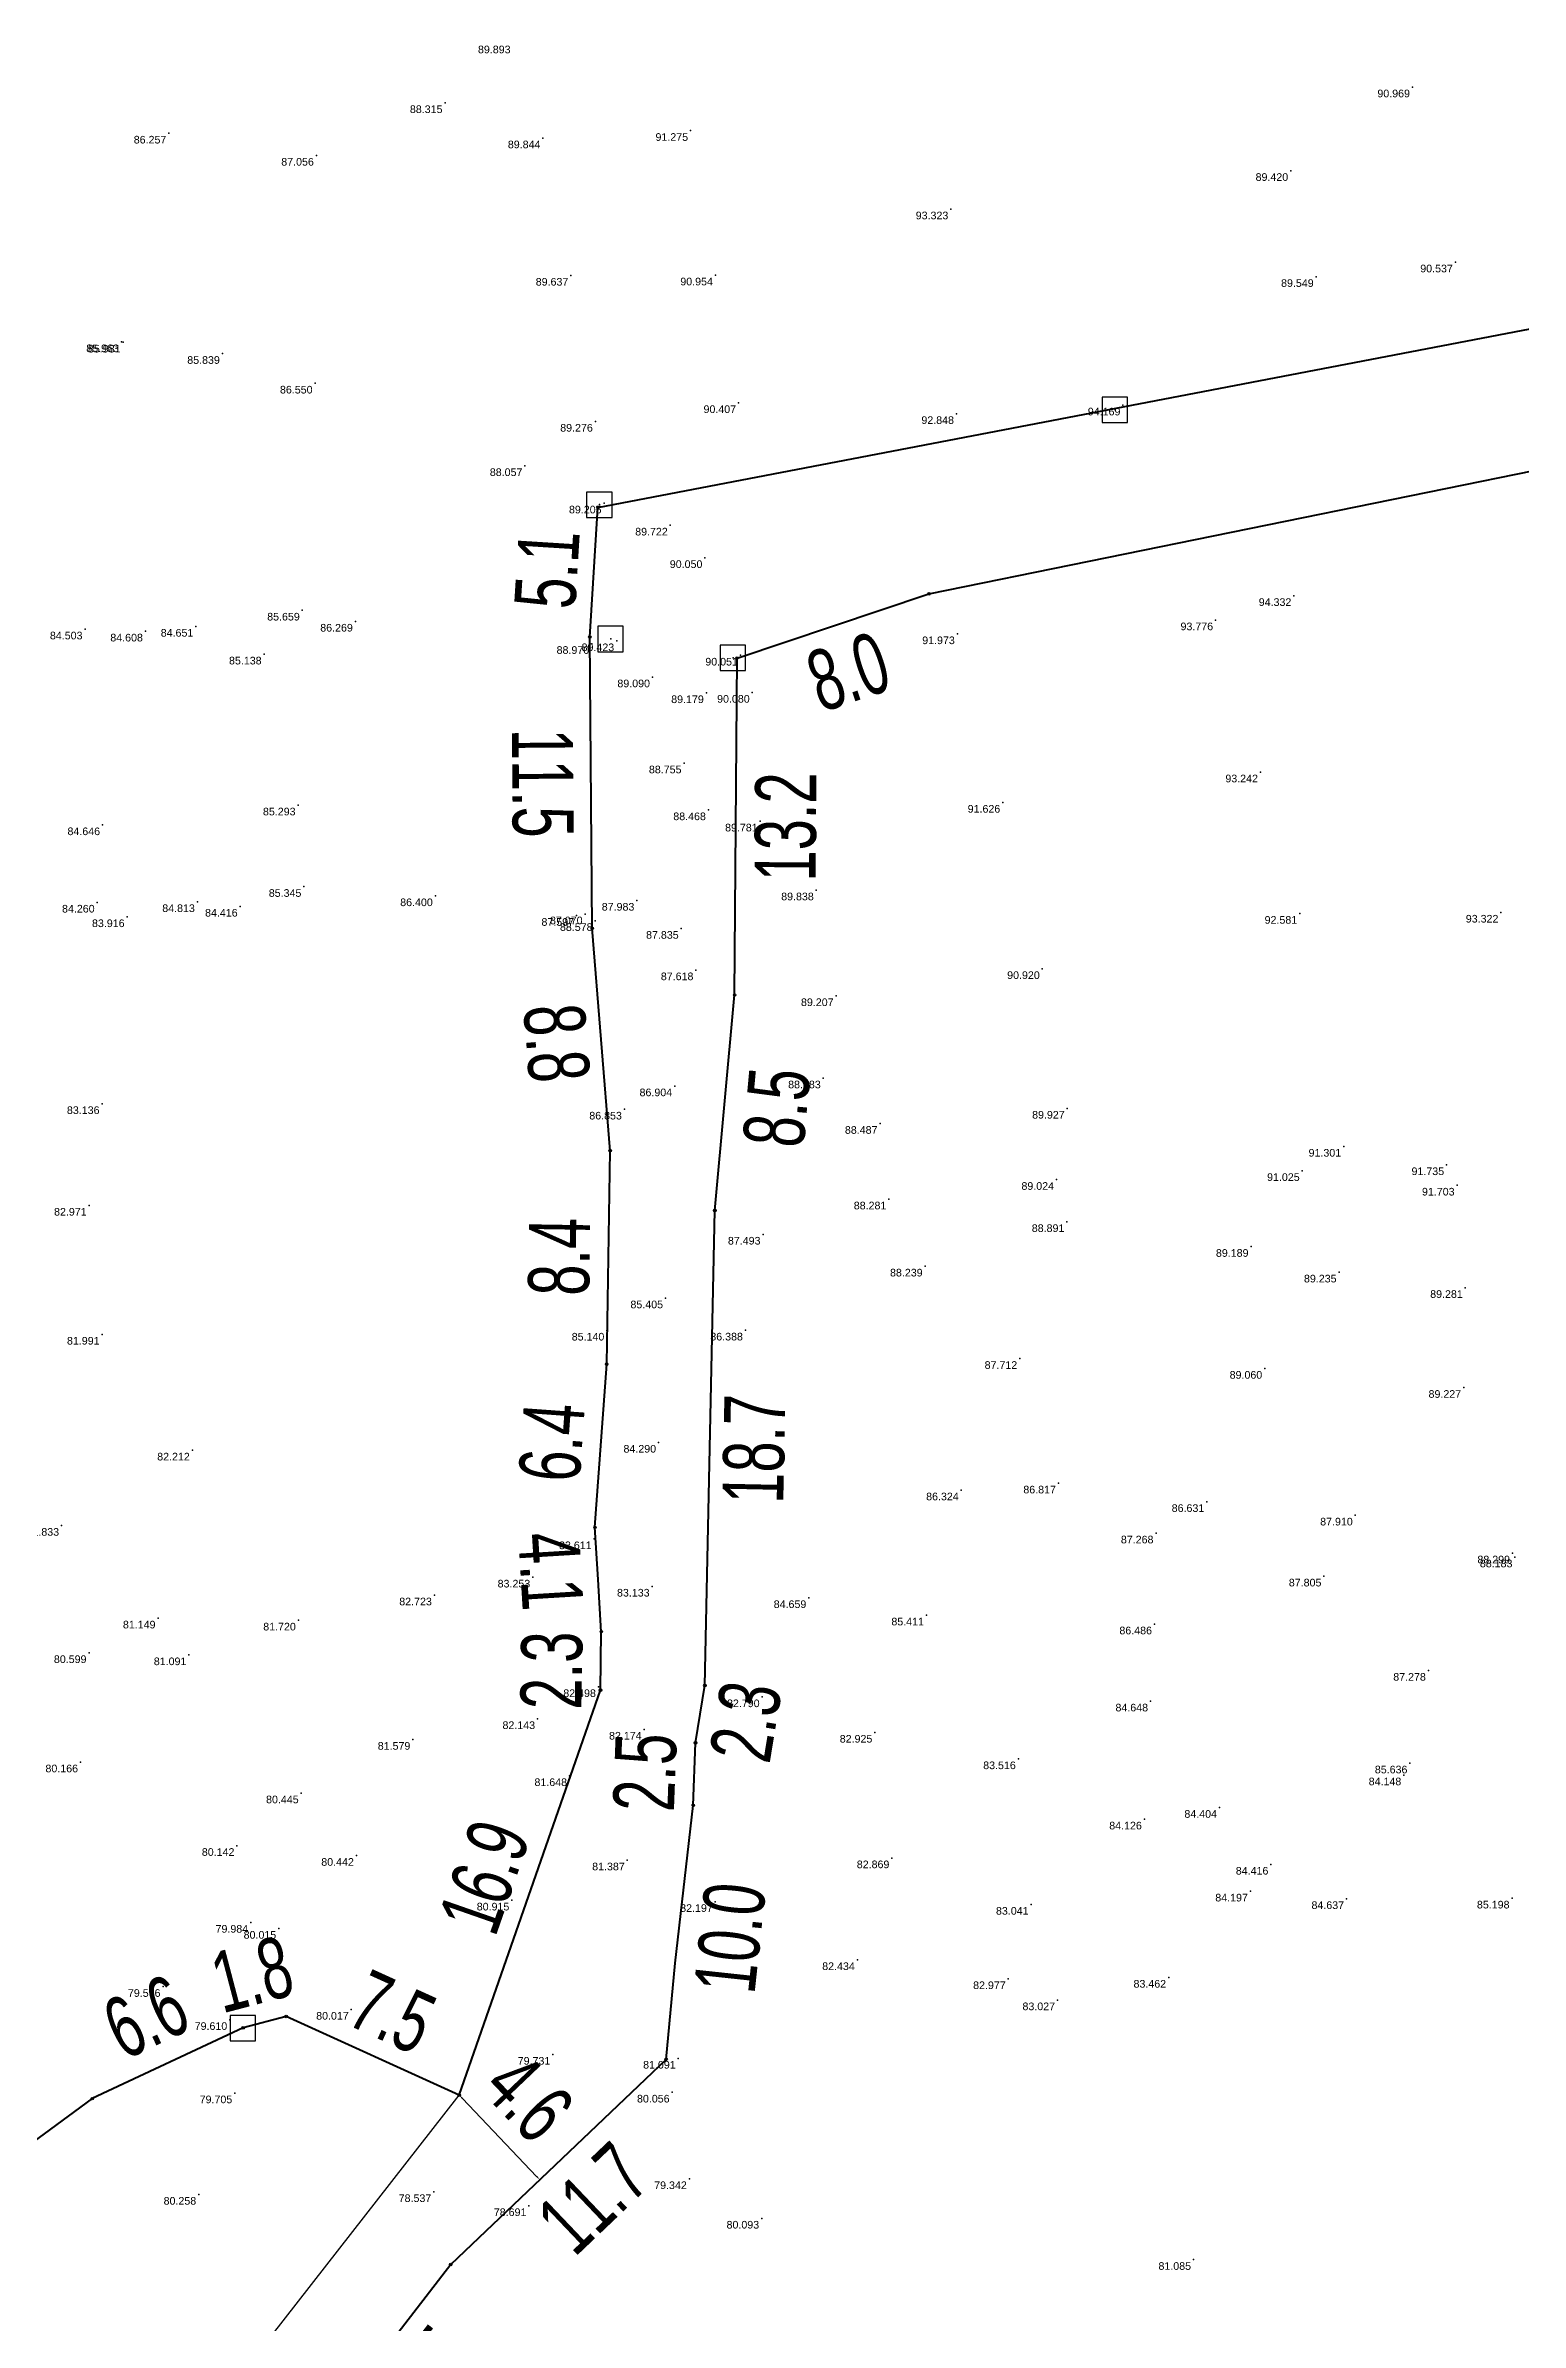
# Model space of a CAD drawing. Header units: millimetres. Extents: x 706139 to 707011, y 753722 to 954403.
# Drawn here: x 706450.9 to 706508.9, y 953809.9 to 953899.4 of the extents above; entities that cross this region are included whole.
import ezdxf
from ezdxf.enums import TextEntityAlignment as Align

# ---------------------------------------------------------------- set-up
doc = ezdxf.new("R2010")
doc.units = ezdxf.units.MM
doc.linetypes.add('SOLID_LINE', pattern=[0])
doc.layers.add('BD', color=1, linetype='Continuous', lineweight=40)
doc.layers.add('BD SYMBOL', color=7, linetype='Continuous', lineweight=30)
for name, color, linetype in [('dim', 7, 'Continuous'), ('Height', 7, 'Continuous'), ('RD', 5, 'Continuous'), ('SY SYMBOL', 7, 'Continuous')]:
    doc.layers.add(name, color=color, linetype=linetype)
doc.styles.add('DIM', font='ARIALN.TTF', dxfattribs={"width": 0.8, "height": 2.4})
doc.styles.get("Standard").update_dxf_attribs({"font": 'arial.ttf'})
doc.dimstyles.get("Standard").update_dxf_attribs({"dimtxt": 0.18, "dimasz": 0.18, "dimexe": 0.18, "dimexo": 0.0625, "dimgap": 0.09, "dimtad": 0, "dimtih": 1, "dimtoh": 1, "dimdec": 4, "dimzin": 0, "dimdsep": 46, "dimtxsty": 'Standard', "dimcen": 0.09, "dimadec": 0, "dimazin": 0, "dimtfac": 1, "dimtdec": 4, "dimtofl": 0, "dimtmove": 0, "dimatfit": 3, "dimfxl": 1, "dimtolj": 1, "dimtzin": 0, "dimarcsym": 0})

# ---------------------------------------------------------------- blocks, each defined once
blk = doc.blocks.new('BD')
at = {"linetype": 'ByBlock'}
for p, q in [((-0.037, -0.034), (0.037, 0.034)), ((-0.035, 0.035), (0.035, -0.035))]:
    blk.add_line(p, q, dxfattribs=at)
blk.add_circle((0, 0), 0.05)
blk.add_point((0, 0))
blk = doc.blocks.new('SYSTONE')
at = {"color": 6}
blk.add_polyline3d([(-0.256, -0.003, 0), (-0.256, -0.253, 0), (0.244, -0.253, 0), (0.244, 0.247, 0), (-0.256, 0.247, 0), (-0.256, -0.003, 0)], close=True, dxfattribs=at)
blk.add_point((0, 0), dxfattribs=at)
blk = doc.blocks.new('*D117')
at = {"layer": 'Defpoints', "color": 0, "transparency": 16777216}
for p in [(707815.622, 953868.037), (707721.113, 953851.835), (707721.464, 953850.001)]:
    blk.add_point(p, dxfattribs=at)
at = {"layer": 'dim', "color": 0, "transparency": 16777216, "insert": (707768.192, 953860.853), "char_height": 2.4, "attachment_point": 5, "rotation": 10.84367, "style": 'DIM'}
blk.add_mtext('\\A1;95.9', dxfattribs=at)
blk = doc.blocks.new('*D118')
at = {"layer": 'Defpoints', "color": 0, "transparency": 16777216}
for p in [(707721.464, 953850.001), (707719.317, 953845.015), (707721.145, 953844.9)]:
    blk.add_point(p, dxfattribs=at)
at = {"layer": 'dim', "color": 0, "transparency": 16777216, "insert": (707719.477, 953847.565), "char_height": 2.4, "attachment_point": 5, "rotation": 86.41584, "style": 'DIM'}
blk.add_mtext('\\A1;5.1', dxfattribs=at)
blk = doc.blocks.new('*D119')
at = {"layer": 'Defpoints', "color": 0, "transparency": 16777216}
for p in [(707721.145, 953844.9), (707719.332, 953833.434), (707721.241, 953833.45)]:
    blk.add_point(p, dxfattribs=at)
at = {"layer": 'dim', "color": 0, "transparency": 16777216, "insert": (707719.283, 953839.159), "char_height": 2.4, "attachment_point": 5, "rotation": 270.48404, "style": 'DIM'}
blk.add_mtext('\\A1;11.5', dxfattribs=at)
blk = doc.blocks.new('*D120')
at = {"layer": 'Defpoints', "color": 0, "transparency": 16777216}
for p in [(707721.241, 953833.45), (707720.185, 953824.566), (707721.946, 953824.708)]:
    blk.add_point(p, dxfattribs=at)
at = {"layer": 'dim', "color": 0, "transparency": 16777216, "insert": (707719.833, 953828.937), "char_height": 2.4, "attachment_point": 5, "rotation": 274.6047, "style": 'DIM'}
blk.add_mtext('\\A1;8.8', dxfattribs=at)
blk = doc.blocks.new('*D121')
at = {"layer": 'Defpoints', "color": 0, "transparency": 16777216}
for p in [(707721.946, 953824.708), (707719.886, 953816.348), (707721.811, 953816.317)]:
    blk.add_point(p, dxfattribs=at)
at = {"layer": 'dim', "color": 0, "transparency": 16777216, "insert": (707719.953, 953820.543), "char_height": 2.4, "attachment_point": 5, "rotation": 89.07767, "style": 'DIM'}
blk.add_mtext('\\A1;8.4', dxfattribs=at)
blk = doc.blocks.new('*D122')
at = {"layer": 'Defpoints', "color": 0, "transparency": 16777216}
for p in [(707721.811, 953816.317), (707719.433, 953810.041), (707721.348, 953809.903)]:
    blk.add_point(p, dxfattribs=at)
at = {"layer": 'dim', "color": 0, "transparency": 16777216, "insert": (707719.664, 953813.248), "char_height": 2.4, "attachment_point": 5, "rotation": 85.87302, "style": 'DIM'}
blk.add_mtext('\\A1;6.4', dxfattribs=at)
blk = doc.blocks.new('*D123')
at = {"layer": 'Defpoints', "color": 0, "transparency": 16777216}
for p in [(707721.348, 953809.903), (707719.71, 953805.68), (707721.598, 953805.795)]:
    blk.add_point(p, dxfattribs=at)
at = {"layer": 'dim', "color": 0, "transparency": 16777216, "insert": (707719.616, 953808.176), "char_height": 2.4, "attachment_point": 5, "rotation": 273.48375, "style": 'DIM'}
blk.add_mtext('\\A1;4.1', dxfattribs=at)
blk = doc.blocks.new('*D124')
at = {"layer": 'Defpoints', "color": 0, "transparency": 16777216}
for p in [(707721.598, 953805.795), (707719.676, 953803.523), (707721.566, 953803.497)]:
    blk.add_point(p, dxfattribs=at)
at = {"layer": 'dim', "color": 0, "transparency": 16777216, "insert": (707719.652, 953804.275), "char_height": 2.4, "attachment_point": 5, "rotation": 89.19331, "style": 'DIM'}
blk.add_mtext('\\A1;2.3', dxfattribs=at)
blk = doc.blocks.new('*D125')
at = {"layer": 'Defpoints', "color": 0, "transparency": 16777216}
for p in [(707721.566, 953803.497), (707714.233, 953788.197), (707716.013, 953787.576)]:
    blk.add_point(p, dxfattribs=at)
at = {"layer": 'dim', "color": 0, "transparency": 16777216, "insert": (707717.01, 953796.157), "char_height": 2.4, "attachment_point": 5, "rotation": 70.77144, "style": 'DIM'}
blk.add_mtext('\\A1;16.9', dxfattribs=at)
blk = doc.blocks.new('*D126')
at = {"layer": 'Defpoints', "color": 0, "transparency": 16777216}
for p in [(707709.985, 953792.379), (707709.208, 953790.667), (707716.013, 953787.576)]:
    blk.add_point(p, dxfattribs=at)
at = {"layer": 'dim', "color": 0, "transparency": 16777216, "insert": (707713.388, 953790.834), "char_height": 2.4, "attachment_point": 5, "rotation": 335.57215, "style": 'DIM'}
blk.add_mtext('\\A1;7.5', dxfattribs=at)
blk = doc.blocks.new('*D127')
at = {"layer": 'Defpoints', "color": 0, "transparency": 16777216}
for p in [(707707.02, 953792.093), (707709.208, 953790.667), (707707.512, 953790.221)]:
    blk.add_point(p, dxfattribs=at)
at = {"layer": 'dim', "color": 0, "transparency": 16777216, "insert": (707707.868, 953792.316), "char_height": 2.4, "attachment_point": 5, "rotation": 14.73359, "style": 'DIM'}
blk.add_mtext('\\A1;1.8', dxfattribs=at)
blk = doc.blocks.new('*D128')
at = {"layer": 'Defpoints', "color": 0, "transparency": 16777216}
for p in [(707707.512, 953790.221), (707700.728, 953789.256), (707701.58, 953787.439)]:
    blk.add_point(p, dxfattribs=at)
at = {"layer": 'dim', "color": 0, "transparency": 16777216, "insert": (707703.694, 953790.647), "char_height": 2.4, "attachment_point": 5, "rotation": 25.12572, "style": 'DIM'}
blk.add_mtext('\\A1;6.6', dxfattribs=at)
blk = doc.blocks.new('*D129')
at = {"layer": 'Defpoints', "color": 0, "transparency": 16777216}
for p in [(707701.58, 953787.439), (707688.441, 953780.291), (707689.628, 953778.673)]:
    blk.add_point(p, dxfattribs=at)
at = {"layer": 'dim', "color": 0, "transparency": 16777216, "insert": (707694.417, 953784.674), "char_height": 2.4, "attachment_point": 5, "rotation": 36.25758, "style": 'DIM'}
blk.add_mtext('\\A1;14.8', dxfattribs=at)
blk = doc.blocks.new('*D444')
at = {"layer": 'Defpoints', "color": 0, "transparency": 16777216}
for p in [(707715.676, 953780.915), (707717.214, 953779.727), (707711.08, 953774.967)]:
    blk.add_point(p, dxfattribs=at)
at = {"layer": 'dim', "color": 0, "transparency": 16777216, "insert": (707714.916, 953776.753), "char_height": 2.4, "attachment_point": 5, "rotation": 52.30686, "style": 'DIM'}
blk.add_mtext('\\A1;7.5', dxfattribs=at)
blk = doc.blocks.new('*D445')
at = {"layer": 'Defpoints', "color": 0, "transparency": 16777216}
for p in [(707724.146, 953788.981), (707725.502, 953787.557), (707715.676, 953780.915)]:
    blk.add_point(p, dxfattribs=at)
at = {"layer": 'dim', "color": 0, "transparency": 16777216, "insert": (707721.267, 953783.524), "char_height": 2.4, "attachment_point": 5, "rotation": 43.60045, "style": 'DIM'}
blk.add_mtext('\\A1;11.7', dxfattribs=at)
blk = doc.blocks.new('*D446')
at = {"layer": 'Defpoints', "color": 0, "transparency": 16777216}
for p in [(707725.213, 953798.968), (707727.204, 953798.756), (707724.146, 953788.981)]:
    blk.add_point(p, dxfattribs=at)
at = {"layer": 'dim', "color": 0, "transparency": 16777216, "insert": (707726.67, 953793.762), "char_height": 2.4, "attachment_point": 5, "rotation": 83.90017, "style": 'DIM'}
blk.add_mtext('\\A1;10.0', dxfattribs=at)
blk = doc.blocks.new('*D447')
at = {"layer": 'Defpoints', "color": 0, "transparency": 16777216}
for p in [(707723.37, 953801.499), (707725.303, 953801.428), (707725.213, 953798.968)]:
    blk.add_point(p, dxfattribs=at)
at = {"layer": 'dim', "color": 0, "transparency": 16777216, "insert": (707723.325, 953800.269), "char_height": 2.4, "attachment_point": 5, "rotation": 87.8945, "style": 'DIM'}
blk.add_mtext('\\A1;2.5', dxfattribs=at)
blk = doc.blocks.new('*D448')
at = {"layer": 'Defpoints', "color": 0, "transparency": 16777216}
for p in [(707725.672, 953803.679), (707727.472, 953803.384), (707725.303, 953801.428)]:
    blk.add_point(p, dxfattribs=at)
at = {"layer": 'dim', "color": 0, "transparency": 16777216, "insert": (707727.288, 953802.259), "char_height": 2.4, "attachment_point": 5, "rotation": 80.69124, "style": 'DIM'}
blk.add_mtext('\\A1;2.3', dxfattribs=at)
blk = doc.blocks.new('*D449')
at = {"layer": 'Defpoints', "color": 0, "transparency": 16777216}
for p in [(707726.062, 953822.358), (707727.808, 953822.322), (707725.672, 953803.679)]:
    blk.add_point(p, dxfattribs=at)
at = {"layer": 'dim', "color": 0, "transparency": 16777216, "insert": (707727.613, 953812.982), "char_height": 2.4, "attachment_point": 5, "rotation": 88.80485, "style": 'DIM'}
blk.add_mtext('\\A1;18.7', dxfattribs=at)
blk = doc.blocks.new('*D450')
at = {"layer": 'Defpoints', "color": 0, "transparency": 16777216}
for p in [(707726.84, 953830.831), (707728.892, 953830.643), (707726.062, 953822.358)]:
    blk.add_point(p, dxfattribs=at)
at = {"layer": 'dim', "color": 0, "transparency": 16777216, "insert": (707728.503, 953826.407), "char_height": 2.4, "attachment_point": 5, "rotation": 84.75727, "style": 'DIM'}
blk.add_mtext('\\A1;8.5', dxfattribs=at)
blk = doc.blocks.new('*D451')
at = {"layer": 'Defpoints', "color": 0, "transparency": 16777216}
for p in [(707726.936, 953844.075), (707728.905, 953844.06), (707726.84, 953830.831)]:
    blk.add_point(p, dxfattribs=at)
at = {"layer": 'dim', "color": 0, "transparency": 16777216, "insert": (707728.857, 953837.439), "char_height": 2.4, "attachment_point": 5, "rotation": 89.5837, "style": 'DIM'}
blk.add_mtext('\\A1;13.2', dxfattribs=at)
blk = doc.blocks.new('*D452')
at = {"layer": 'Defpoints', "color": 0, "transparency": 16777216}
for p in [(707734.483, 953846.602), (707726.936, 953844.075), (707735.089, 953844.795)]:
    blk.add_point(p, dxfattribs=at)
at = {"layer": 'dim', "color": 0, "transparency": 16777216, "insert": (707731.315, 953843.531), "char_height": 2.4, "attachment_point": 5, "rotation": 18.51781, "style": 'DIM'}
blk.add_mtext('\\A1;8.0', dxfattribs=at)
blk = doc.blocks.new('*D453')
at = {"layer": 'Defpoints', "color": 0, "transparency": 16777216}
for p in [(707818.489, 953863.696), (707818.908, 953861.641), (707734.483, 953846.602)]:
    blk.add_point(p, dxfattribs=at)
at = {"layer": 'dim', "color": 0, "transparency": 16777216, "insert": (707776.904, 953853.094), "char_height": 2.4, "attachment_point": 5, "rotation": 11.50162, "style": 'DIM'}
blk.add_mtext('\\A1;85.7', dxfattribs=at)
blk = doc.blocks.new('*D483')
at = {"layer": 'Defpoints', "color": 0, "transparency": 16777216}
for p in [(707716.013, 953787.576), (707719.179, 953784.251), (707719.179, 953784.251)]:
    blk.add_point(p, dxfattribs=at)
at = {"layer": 'dim', "color": 0, "lineweight": -2, "transparency": 16777216}
blk.add_line((707716.137, 953787.446), (707719.055, 953784.382), dxfattribs=at)
at = {"layer": 'dim', "color": 0, "transparency": 16777216}
for points in [[(707716.158, 953787.467), (707716.115, 953787.425), (707716.013, 953787.576)], [(707719.077, 953784.402), (707719.033, 953784.361), (707719.179, 953784.251)]]:
    blk.add_solid(points, dxfattribs=at)
at = {"layer": 'dim', "color": 0, "transparency": 16777216, "insert": (707718.734, 953787.476), "char_height": 2.4, "attachment_point": 5, "rotation": 313.60045, "style": 'DIM'}
blk.add_mtext('\\A1;4.6', dxfattribs=at)
blk = doc.blocks.new('FGHFGH')
at = {"layer": 'BD'}
for p, q in [((707721.46425, 953850.00116), (707815.62249, 953868.03721)), ((707734.48315, 953846.60243), (707762.17476, 953852.23717)), ((707721.14474, 953844.9002), (707721.46425, 953850.00116)), ((707726.93581, 953844.07452), (707734.48315, 953846.60243)), ((707721.24147, 953833.45042), (707721.14474, 953844.9002)), ((707726.83959, 953830.8314), (707726.93581, 953844.07452)), ((707721.9456, 953824.70793), (707721.24147, 953833.45042)), ((707726.06211, 953822.35835), (707726.83959, 953830.8314)), ((707721.81051, 953816.31683), (707721.9456, 953824.70793)), ((707725.67242, 953803.67912), (707726.06211, 953822.35835)), ((707721.34774, 953809.90332), (707721.81051, 953816.31683)), ((707721.4728, 953807.84908), (707721.34774, 953809.90332)), ((707721.59786, 953805.79483), (707721.4728, 953807.84908)), ((707721.5655, 953803.49667), (707721.59786, 953805.79483)), ((707716.01258, 953787.5764), (707721.5655, 953803.49667)), ((707725.30345, 953801.42815), (707725.67242, 953803.67912)), ((707725.21301, 953798.96824), (707725.30345, 953801.42815)), ((707724.50438, 953792.76349), (707725.21301, 953798.96824)), ((707724.14574, 953788.9812), (707724.50438, 953792.76349)), ((707709.20774, 953790.6672), (707707.51174, 953790.2212)), ((707716.01258, 953787.5764), (707709.20774, 953790.6672)), ((707707.51174, 953790.2212), (707701.57974, 953787.4392)), ((707724.14574, 953788.9812), (707715.67574, 953780.9152)), ((707701.57974, 953787.4392), (707689.62774, 953778.6732)), ((707715.67574, 953780.9152), (707711.07974, 953774.9672))]:
    blk.add_line(p, q, dxfattribs=at)
at = {"layer": 'RD'}
blk.add_line((707703.20374, 953771.1612), (707716.01258, 953787.5764), dxfattribs=at)
at = {"layer": 'BD SYMBOL'}
for p in [(707721.46425, 953850.00116, 99.302), (707734.48315, 953846.60243, 99.302), (707721.14474, 953844.9002, 99.302), (707726.93581, 953844.07452, 99.302), (707721.24147, 953833.45042, 99.302), (707726.83959, 953830.8314, 99.302), (707721.9456, 953824.70793, 99.302), (707726.06211, 953822.35835, 99.302), (707721.81051, 953816.31683, 99.302), (707721.34774, 953809.90332, 99.302), (707721.59786, 953805.79483, 99.302), (707725.67242, 953803.67912, 99.302), (707721.5655, 953803.49667, 99.302), (707725.30345, 953801.42815, 99.302), (707725.21301, 953798.96824, 99.302), (707707.51174, 953790.2212, 80.07), (707709.20774, 953790.6672, 80.025), (707724.14574, 953788.9812, 80.403), (707716.01258, 953787.5764), (707701.57974, 953787.4392, 79.331), (707715.67574, 953780.9152, 78.415)]:
    blk.add_blockref('BD', p, dxfattribs=at)
at = {"layer": 'SY SYMBOL', "xscale": 2, "yscale": 2, "zscale": 2}
for p in [(707741.80674, 953853.8382, 94.371), (707721.53174, 953850.1102, 89.318), (707721.96874, 953844.8292, 89.827), (707726.78074, 953844.0862, 90.11), (707707.50974, 953790.2162, 80.06)]:
    blk.add_blockref('SYSTONE', p, dxfattribs=at)
at = {"layer": 'dim'}
for p1, p2, distance, picture, middle in [((707815.62249, 953868.03721), (707721.46425, 953850.00116), -1.86695, '*D117', (707768.19214, 953860.8528)), ((707734.483145, 953846.602431), (707818.489404, 953863.696173), -2.096955, '*D453', (707776.904398, 953853.094455)), ((707721.46425, 953850.00116), (707721.14474, 953844.9002), -1.83085, '*D118', (707719.47722, 953847.56514)), ((707726.93581, 953844.07452), (707734.48315, 953846.60243), -1.90653, '*D452', (707731.31499, 953843.53065)), ((707721.14474, 953844.9002), (707721.24147, 953833.45042), -1.90996, '*D119', (707719.28321, 953839.15918)), ((707726.83959, 953830.8314), (707726.93581, 953844.07452), -1.96946, '*D451', (707728.85711, 953837.43865)), ((707721.24147, 953833.45042), (707721.9456, 953824.70793), -1.76598, '*D120', (707719.83325, 953828.9374)), ((707726.06211, 953822.35835), (707726.83959, 953830.8314), -2.06101, '*D450', (707728.50323, 953826.40655)), ((707721.9456, 953824.70793), (707721.81051, 953816.31683), -1.92501, '*D121', (707719.95329, 953820.54337)), ((707725.67242, 953803.67912), (707726.06211, 953822.35835), -1.74616, '*D449', (707727.61304, 953812.98232)), ((707721.81051, 953816.31683), (707721.34774, 953809.90332), -1.92, '*D122', (707719.66411, 953813.24825)), ((707725.30345, 953801.42815), (707725.67242, 953803.67912), -1.82392, '*D448', (707727.28783, 953802.25861)), ((707721.5655, 953803.49667), (707716.01258, 953787.5764), -1.88428, '*D125', (707717.00988, 953796.1571)), ((707725.21301, 953798.96824), (707725.30345, 953801.42815), 1.93465, '*D447', (707723.32489, 953800.26927)), ((707724.14574, 953788.9812), (707725.21301, 953798.96824), -2.00186, '*D446', (707726.6699, 953793.762)), ((707709.20774, 953790.6672), (707707.51174, 953790.2212), -1.93504, '*D127', (707707.86761, 953792.31561)), ((707707.51174, 953790.2212), (707701.57974, 953787.4392), -2.00685, '*D128', (707703.69362, 953790.64716)), ((707716.01258, 953787.5764), (707709.20774, 953790.6672), -1.88058, '*D126', (707713.38787, 953790.83404)), ((707715.67574, 953780.9152), (707724.14574, 953788.9812), -1.96625, '*D445', (707721.26671, 953783.52431)), ((707701.57974, 953787.4392), (707689.62774, 953778.6732), -2.00601, '*D129', (707694.41735, 953784.67378)), ((707711.07974, 953774.9672), (707715.67574, 953780.9152), -1.94359, '*D444', (707714.9157, 953776.75283))]:
    dim = blk.add_aligned_dim(p1=p1, p2=p2, distance=distance, dimstyle='Standard', dxfattribs=at)
    dim.commit()
    dim.dimension.update_dxf_attribs({"geometry": picture, "text_midpoint": middle})
for base, p1, p2, angle, picture, middle in [((707719.71007, 953805.67991), (707721.34774, 953809.90332), (707721.59786, 953805.79483), 273.4837504, '*D123', (707719.61574, 953808.17587)), ((707719.67555, 953803.52328), (707721.59786, 953805.79483), (707721.5655, 953803.49667), 269.1933131, '*D124', (707719.65173, 953804.27493))]:
    dim = blk.add_linear_dim(base=base, p1=p1, p2=p2, angle=angle, dimstyle='Standard', dxfattribs=at)
    dim.commit()
    dim.dimension.update_dxf_attribs({"geometry": picture, "text_midpoint": middle, "dimtype": 129})
dim = blk.add_linear_dim(base=(707719.17901, 953784.25138), p1=(707716.01258, 953787.5764), p2=(707719.17901, 953784.25138), angle=313.6004541, dimstyle='Standard', override={"dimsd1": 0, "dimsd2": 0}, dxfattribs=at)
dim.commit()
dim.dimension.update_dxf_attribs({"geometry": '*D483', "text_midpoint": (707718.7344, 953787.47572), "dimtype": 129})

msp = doc.modelspace()

# ---------------------------------------------------------------- linework, layer by layer
at = {"color": 0, "linetype": 'SOLID_LINE'}
for p in [(706504.6761, 953897.7384, 90.9685), (706504.6761, 953897.7384, 90.9685), (706504.6761, 953897.7384, 90.9685), (706466.6322, 953897.1193, 88.3152), (706455.7732, 953895.9217, 86.2575), (706476.2895, 953896.0271, 91.2748), (706461.5739, 953895.0522, 87.0564), (706470.484, 953895.7346, 89.8443), (706499.8871, 953894.4528, 89.4198), (706499.8871, 953894.4528, 89.4198), (706499.8871, 953894.4528, 89.4198), (706486.5222, 953892.9423, 93.3225), (706506.3629, 953890.8571, 90.5369), (706506.3629, 953890.8571, 90.5369), (706506.3629, 953890.8571, 90.5369), (706471.5804, 953890.3347, 89.6374), (706477.2658, 953890.3446, 90.9536), (706500.8892, 953890.284, 89.5494), (706500.8892, 953890.284, 89.5494), (706500.8892, 953890.284, 89.5494), (706453.9061, 953887.7185, 85.963), (706453.9737, 953887.7049, 85.9807), (706457.8769, 953887.2596, 85.8389), (706461.5233, 953886.0929, 86.55), (706478.1781, 953885.3258, 90.4069), (706493.29, 953885.2315, 94.1686), (706493.29, 953885.2315, 94.1686), (706493.29, 953885.2315, 94.1686), (706472.5437, 953884.5945, 89.2761), (706486.7448, 953884.8959, 92.848), (706469.7749, 953882.8493, 88.057), (706472.8875, 953881.3798, 89.2049), (706472.8875, 953881.3798, 89.2049), (706472.8875, 953881.3798, 89.2049), (706475.491, 953880.511, 89.722), (706476.8523, 953879.2343, 90.0498), (706476.8523, 953879.2343, 90.0498), (706476.8523, 953879.2343, 90.0498), (706461.0202, 953877.168, 85.6594), (706500.0112, 953877.7421, 94.3325), (706452.4768, 953876.4268, 84.503), (706454.852, 953876.3447, 84.6076), (706456.8344, 953876.5339, 84.6514), (706463.1072, 953876.7329, 86.2685), (706486.778, 953876.2395, 91.9729), (706496.9353, 953876.7861, 93.776), (706459.5194, 953875.4405, 85.1384), (706472.4009, 953875.8571, 88.9704), (706472.4009, 953875.8571, 88.9704), (706472.4009, 953875.8571, 88.9704), (706473.3838, 953875.9635, 89.4234), (706473.3838, 953875.9635, 89.4234), (706473.3838, 953875.9635, 89.4234), (706478.249, 953875.3988, 90.0505), (706478.249, 953875.3988, 90.0505), (706478.249, 953875.3988, 90.0505), (706474.791, 953874.5436, 89.0902), (706476.9074, 953873.9218, 89.1785), (706478.7126, 953873.9373, 90.0798), (706476.0307, 953871.1606, 88.7555), (706498.6992, 953870.8062, 93.2419), (706460.854, 953869.5062, 85.2927), (706476.99, 953869.3182, 88.4682), (706488.5651, 953869.6132, 91.6258), (706453.1677, 953868.7297, 84.6458), (706479.0257, 953868.8753, 89.7812), (706452.9531, 953865.6868, 84.2598), (706456.8947, 953865.7064, 84.8131), (706458.5773, 953865.5273, 84.4164), (706461.0831, 953866.3044, 85.3448), (706466.2512, 953865.9387, 86.3996), (706474.1767, 953865.7627, 87.9834), (706481.232, 953866.1678, 89.8381), (706454.1319, 953865.1148, 83.9164), (706454.1319, 953865.1148, 83.9164), (706454.1319, 953865.1148, 83.9164), (706471.8054, 953865.1657, 87.5971), (706472.141, 953865.2255, 87.0695), (706472.5329, 953864.965, 88.5776), (706472.5329, 953864.965, 88.5776), (706472.5329, 953864.965, 88.5776), (706475.9192, 953864.6564, 87.8351), (706500.2421, 953865.2468, 92.5811), (706508.1529, 953865.2931, 93.3221), (706476.4999, 953863.0268, 87.6177), (706490.1182, 953863.0744, 90.9203), (706482.0109, 953862.0103, 89.2066), (706475.6629, 953858.4648, 86.9045), (706481.5061, 953858.7761, 88.5834), (706453.146, 953857.7661, 83.1358), (706473.6867, 953857.5503, 86.8526), (706491.0992, 953857.5849, 89.9271), (706483.7377, 953856.988, 88.487), (706501.9706, 953856.0906, 91.3011), (706490.6796, 953854.7851, 89.0237), (706500.339, 953855.1343, 91.0255), (706500.339, 953855.1343, 91.0255), (706506.0187, 953855.3647, 91.7348), (706484.0864, 953854.017, 88.2811), (706506.43, 953854.5614, 91.7031), (706506.43, 953854.5614, 91.7031), (706452.6391, 953853.7712, 82.9714), (706491.0864, 953853.1277, 88.8909), (706479.1372, 953852.6337, 87.4934), (706498.3273, 953852.1521, 89.189), (706485.5124, 953851.3789, 88.2385), (706501.79, 953851.144, 89.235), (706501.79, 953851.144, 89.235), (706506.753, 953850.537, 89.281), (706506.753, 953850.537, 89.281), (706475.3047, 953850.1275, 85.4048), (706453.1473, 953848.7001, 81.9908), (706472.9959, 953848.8602, 85.1399), (706478.4456, 953848.8627, 86.3883), (706489.2324, 953847.7468, 87.7116), (706498.8671, 953847.3592, 89.0599), (706506.6882, 953846.6077, 89.2266), (706506.6882, 953846.6077, 89.2266), (706456.6954, 953844.1451, 82.2118), (706456.6954, 953844.1451, 82.2118), (706456.6954, 953844.1451, 82.2118), (706475.0311, 953844.4542, 84.2899), (706486.9325, 953842.5786, 86.3243), (706490.7547, 953842.8493, 86.817), (706490.7547, 953842.8493, 86.817), (706496.5882, 953842.1213, 86.6308), (706496.5882, 953842.1213, 86.6308), (706502.4266, 953841.5897, 87.9104), (706502.4266, 953841.5897, 87.9104), (706451.5564, 953841.1852, 81.8333), (706472.4965, 953840.6584, 83.6105), (706494.5898, 953840.8847, 87.2682), (706508.6106, 953840.0989, 88.2994), (706508.6106, 953840.0989, 88.2994), (706508.706, 953839.9436, 88.1826), (706470.0827, 953839.1517, 83.253), (706474.7761, 953838.7945, 83.1332), (706501.1941, 953839.1922, 87.8052), (706501.1941, 953839.1922, 87.8052), (706466.2143, 953838.4491, 82.7229), (706480.9383, 953838.3437, 84.6586), (706455.3472, 953837.5413, 81.1486), (706460.8654, 953837.4614, 81.7197), (706485.5657, 953837.6602, 85.4113), (706494.5321, 953837.3101, 86.4861), (706452.6329, 953836.1813, 80.5987), (706456.5617, 953836.0972, 81.0905), (706505.3005, 953835.4856, 87.278), (706472.6645, 953834.8445, 82.4984), (706479.1019, 953834.4463, 82.7901), (706494.3776, 953834.2785, 84.6481), (706470.2736, 953833.586, 82.1426), (706465.368, 953832.7715, 81.5794), (706474.4628, 953833.1715, 82.1744), (706483.535, 953833.052, 82.9254), (706452.3013, 953831.884, 80.1658), (706489.176, 953832.0083, 83.5162), (706504.5762, 953831.8431, 85.6356), (706460.9764, 953830.6667, 80.4449), (706471.5301, 953831.345, 81.6476), (706504.3343, 953831.3744, 84.1481), (706504.3343, 953831.3744, 84.1481), (706497.0873, 953830.0964, 84.4041), (706494.1333, 953829.639, 84.1258), (706458.4504, 953828.5998, 80.1418), (706463.1471, 953828.2097, 80.442), (706473.7998, 953828.0312, 81.387), (706484.2046, 953828.1146, 82.8688), (706499.1089, 953827.8637, 84.4162), (706469.2608, 953826.4531, 80.915), (706477.2607, 953826.3966, 82.1974), (706489.6783, 953826.2873, 83.0413), (706489.6783, 953826.2873, 83.0413), (706498.3026, 953826.8068, 84.1969), (706498.3026, 953826.8068, 84.1969), (706502.0851, 953826.5111, 84.6372), (706508.5908, 953826.5315, 85.1982), (706508.5908, 953826.5315, 85.1982), (706458.9907, 953825.5796, 79.984), (706460.0942, 953825.3431, 80.0148), (706482.8462, 953824.1102, 82.4344), (706495.0874, 953823.4191, 83.4616), (706455.544, 953823.0565, 79.596), (706488.7796, 953823.3621, 82.9765), (706490.7208, 953822.532, 83.0274), (706458.1684, 953821.7566, 79.6096), (706462.9461, 953822.1603, 80.0171), (706470.8722, 953820.3903, 79.7315), (706475.803, 953820.2356, 81.0912), (706475.803, 953820.2356, 81.0912), (706475.803, 953820.2356, 81.0912), (706458.3649, 953818.8736, 79.7046), (706475.5628, 953818.9027, 80.056), (706476.2389, 953815.4992, 79.3416), (706456.948, 953814.8858, 80.2584), (706466.1912, 953814.9909, 78.5366), (706469.9322, 953814.4401, 78.6913), (706479.084, 953813.947, 80.093), (706479.084, 953813.947, 80.093), (706496.068, 953812.324, 81.085), (706496.068, 953812.324, 81.085)]:
    msp.add_point(p, dxfattribs=at)

# ---------------------------------------------------------------- block references
msp.add_blockref('FGHFGH', (-1248.8207, 31.2158))

# ---------------------------------------------------------------- texts
at = {"layer": 'Height', "color": 4, "linetype": 'SOLID_LINE'}
for s, p in [('89.893', (706469.2089, 953899.3686, 89.8929)), ('88.315', (706466.5322, 953897.0193, 88.3152)), ('90.969', (706504.5761, 953897.6384, 90.9685)), ('90.969', (706504.5761, 953897.6384, 90.9685)), ('90.969', (706504.5761, 953897.6384, 90.9685)), ('91.275', (706476.1895, 953895.9271, 91.2748)), ('86.257', (706455.6732, 953895.8217, 86.2575)), ('89.844', (706470.384, 953895.6346, 89.8443)), ('87.056', (706461.4739, 953894.9522, 87.0564)), ('89.420', (706499.7871, 953894.3528, 89.4198)), ('89.420', (706499.7871, 953894.3528, 89.4198)), ('89.420', (706499.7871, 953894.3528, 89.4198)), ('93.323', (706486.4222, 953892.8423, 93.3225)), ('90.537', (706506.2629, 953890.7571, 90.5369)), ('90.537', (706506.2629, 953890.7571, 90.5369)), ('90.537', (706506.2629, 953890.7571, 90.5369)), ('89.637', (706471.4804, 953890.2347, 89.6374)), ('90.954', (706477.1658, 953890.2446, 90.9536)), ('89.549', (706500.7892, 953890.184, 89.5494)), ('89.549', (706500.7892, 953890.184, 89.5494)), ('89.549', (706500.7892, 953890.184, 89.5494)), ('85.963', (706453.8061, 953887.6185, 85.963)), ('85.981', (706453.8737, 953887.6049, 85.9807)), ('85.839', (706457.7769, 953887.1596, 85.8389)), ('86.550', (706461.4233, 953885.9929, 86.55)), ('90.407', (706478.0781, 953885.2258, 90.4069)), ('89.276', (706472.4437, 953884.4945, 89.2761)), ('92.848', (706486.6448, 953884.7959, 92.848)), ('94.169', (706493.19, 953885.1315, 94.1686)), ('94.169', (706493.19, 953885.1315, 94.1686)), ('94.169', (706493.19, 953885.1315, 94.1686)), ('88.057', (706469.6749, 953882.7493, 88.057)), ('89.205', (706472.7875, 953881.2798, 89.2049)), ('89.205', (706472.7875, 953881.2798, 89.2049)), ('89.205', (706472.7875, 953881.2798, 89.2049)), ('89.722', (706475.391, 953880.411, 89.722)), ('90.050', (706476.7523, 953879.1343, 90.0498)), ('90.050', (706476.7523, 953879.1343, 90.0498)), ('90.050', (706476.7523, 953879.1343, 90.0498)), ('94.332', (706499.9112, 953877.6421, 94.3325)), ('84.503', (706452.3768, 953876.3268, 84.503)), ('84.608', (706454.752, 953876.2447, 84.6076)), ('84.651', (706456.7344, 953876.4339, 84.6514)), ('85.659', (706460.9202, 953877.068, 85.6594)), ('86.269', (706463.0072, 953876.6329, 86.2685)), ('93.776', (706496.8353, 953876.6861, 93.776)), ('85.138', (706459.4194, 953875.3405, 85.1384)), ('88.970', (706472.3009, 953875.7571, 88.9704)), ('88.970', (706472.3009, 953875.7571, 88.9704)), ('88.970', (706472.3009, 953875.7571, 88.9704)), ('89.423', (706473.2838, 953875.8635, 89.4234)), ('89.423', (706473.2838, 953875.8635, 89.4234)), ('89.423', (706473.2838, 953875.8635, 89.4234)), ('91.973', (706486.678, 953876.1395, 91.9729)), ('89.090', (706474.691, 953874.4436, 89.0902)), ('90.051', (706478.149, 953875.2988, 90.0505)), ('90.051', (706478.149, 953875.2988, 90.0505)), ('90.051', (706478.149, 953875.2988, 90.0505)), ('89.179', (706476.8074, 953873.8218, 89.1785)), ('90.080', (706478.6126, 953873.8373, 90.0798)), ('88.755', (706475.9307, 953871.0606, 88.7555)), ('93.242', (706498.5992, 953870.7062, 93.2419)), ('85.293', (706460.754, 953869.4062, 85.2927)), ('88.468', (706476.89, 953869.2182, 88.4682)), ('91.626', (706488.4651, 953869.5132, 91.6258)), ('84.646', (706453.0677, 953868.6297, 84.6458)), ('89.781', (706478.9257, 953868.7753, 89.7812)), ('84.260', (706452.8531, 953865.5868, 84.2598)), ('84.813', (706456.7947, 953865.6064, 84.8131)), ('85.345', (706460.9831, 953866.2044, 85.3448)), ('86.400', (706466.1512, 953865.8387, 86.3996)), ('87.983', (706474.0767, 953865.6627, 87.9834)), ('89.838', (706481.132, 953866.0678, 89.8381)), ('83.916', (706454.0319, 953865.0148, 83.9164)), ('83.916', (706454.0319, 953865.0148, 83.9164)), ('83.916', (706454.0319, 953865.0148, 83.9164)), ('84.416', (706458.4773, 953865.4273, 84.4164)), ('87.597', (706471.7054, 953865.0657, 87.5971)), ('87.070', (706472.041, 953865.1255, 87.0695)), ('88.578', (706472.4329, 953864.865, 88.5776)), ('88.578', (706472.4329, 953864.865, 88.5776)), ('88.578', (706472.4329, 953864.865, 88.5776)), ('92.581', (706500.1421, 953865.1468, 92.5811)), ('93.322', (706508.0529, 953865.1931, 93.3221)), ('87.835', (706475.8192, 953864.5564, 87.8351)), ('87.618', (706476.3999, 953862.9268, 87.6177)), ('90.920', (706490.0182, 953862.9744, 90.9203)), ('89.207', (706481.9109, 953861.9103, 89.2066)), ('86.904', (706475.5629, 953858.3648, 86.9045)), ('88.583', (706481.4061, 953858.6761, 88.5834)), ('83.136', (706453.046, 953857.6661, 83.1358)), ('86.853', (706473.5867, 953857.4503, 86.8526)), ('89.927', (706490.9992, 953857.4849, 89.9271)), ('88.487', (706483.6377, 953856.888, 88.487)), ('91.301', (706501.8706, 953855.9906, 91.3011)), ('91.025', (706500.239, 953855.0343, 91.0255)), ('91.025', (706500.239, 953855.0343, 91.0255)), ('91.735', (706505.9187, 953855.2647, 91.7348)), ('88.281', (706483.9864, 953853.917, 88.2811)), ('89.024', (706490.5796, 953854.6851, 89.0237)), ('91.703', (706506.33, 953854.4614, 91.7031)), ('91.703', (706506.33, 953854.4614, 91.7031)), ('82.971', (706452.5391, 953853.6712, 82.9714)), ('88.891', (706490.9864, 953853.0277, 88.8909)), ('87.493', (706479.0372, 953852.5337, 87.4934)), ('89.189', (706498.2273, 953852.0521, 89.189)), ('88.239', (706485.4124, 953851.2789, 88.2385)), ('89.235', (706501.69, 953851.044, 89.235)), ('89.235', (706501.69, 953851.044, 89.235)), ('89.281', (706506.653, 953850.437, 89.281)), ('89.281', (706506.653, 953850.437, 89.281)), ('85.405', (706475.2047, 953850.0275, 85.4048)), ('81.991', (706453.0473, 953848.6001, 81.9908)), ('85.140', (706472.8959, 953848.7602, 85.1399)), ('86.388', (706478.3456, 953848.7627, 86.3883)), ('87.712', (706489.1324, 953847.6468, 87.7116)), ('89.060', (706498.7671, 953847.2592, 89.0599)), ('89.227', (706506.5882, 953846.5077, 89.2266)), ('89.227', (706506.5882, 953846.5077, 89.2266)), ('82.212', (706456.5954, 953844.0451, 82.2118)), ('82.212', (706456.5954, 953844.0451, 82.2118)), ('82.212', (706456.5954, 953844.0451, 82.2118)), ('84.290', (706474.9311, 953844.3542, 84.2899)), ('86.324', (706486.8325, 953842.4786, 86.3243)), ('86.817', (706490.6547, 953842.7493, 86.817)), ('86.817', (706490.6547, 953842.7493, 86.817)), ('86.631', (706496.4882, 953842.0213, 86.6308)), ('86.631', (706496.4882, 953842.0213, 86.6308)), ('87.910', (706502.3266, 953841.4897, 87.9104)), ('87.910', (706502.3266, 953841.4897, 87.9104)), ('81.833', (706451.4564, 953841.0852, 81.8333)), ('83.611', (706472.3965, 953840.5584, 83.6105)), ('87.268', (706494.4898, 953840.7847, 87.2682)), ('88.299', (706508.5106, 953839.9989, 88.2994)), ('88.299', (706508.5106, 953839.9989, 88.2994)), ('88.183', (706508.606, 953839.8436, 88.1826)), ('83.253', (706469.9827, 953839.0517, 83.253)), ('83.133', (706474.6761, 953838.6945, 83.1332)), ('87.805', (706501.0941, 953839.0922, 87.8052)), ('87.805', (706501.0941, 953839.0922, 87.8052)), ('82.723', (706466.1143, 953838.3491, 82.7229)), ('84.659', (706480.8383, 953838.2437, 84.6586)), ('81.149', (706455.2472, 953837.4413, 81.1486)), ('81.720', (706460.7654, 953837.3614, 81.7197)), ('85.411', (706485.4657, 953837.5602, 85.4113)), ('86.486', (706494.4321, 953837.2101, 86.4861)), ('80.599', (706452.5329, 953836.0813, 80.5987)), ('81.091', (706456.4617, 953835.9972, 81.0905)), ('87.278', (706505.2005, 953835.3856, 87.278)), ('82.498', (706472.5645, 953834.7445, 82.4984)), ('82.790', (706479.0019, 953834.3463, 82.7901)), ('84.648', (706494.2776, 953834.1785, 84.6481)), ('82.143', (706470.1736, 953833.486, 82.1426)), ('81.579', (706465.268, 953832.6715, 81.5794)), ('82.174', (706474.3628, 953833.0715, 82.1744)), ('82.925', (706483.435, 953832.952, 82.9254)), ('80.166', (706452.2013, 953831.784, 80.1658)), ('83.516', (706489.076, 953831.9083, 83.5162)), ('85.636', (706504.4762, 953831.7431, 85.6356)), ('80.445', (706460.8764, 953830.5667, 80.4449)), ('81.648', (706471.4301, 953831.245, 81.6476)), ('84.148', (706504.2343, 953831.2744, 84.1481)), ('84.148', (706504.2343, 953831.2744, 84.1481)), ('84.404', (706496.9873, 953829.9964, 84.4041)), ('84.126', (706494.0333, 953829.539, 84.1258)), ('80.142', (706458.3504, 953828.4998, 80.1418)), ('80.442', (706463.0471, 953828.1097, 80.442)), ('81.387', (706473.6998, 953827.9312, 81.387)), ('82.869', (706484.1046, 953828.0146, 82.8688)), ('84.416', (706499.0089, 953827.7637, 84.4162)), ('80.915', (706469.1608, 953826.3531, 80.915)), ('82.197', (706477.1607, 953826.2966, 82.1974)), ('83.041', (706489.5783, 953826.1873, 83.0413)), ('83.041', (706489.5783, 953826.1873, 83.0413)), ('84.197', (706498.2026, 953826.7068, 84.1969)), ('84.197', (706498.2026, 953826.7068, 84.1969)), ('84.637', (706501.9851, 953826.4111, 84.6372)), ('85.198', (706508.4908, 953826.4315, 85.1982)), ('85.198', (706508.4908, 953826.4315, 85.1982)), ('79.984', (706458.8907, 953825.4796, 79.984)), ('80.015', (706459.9942, 953825.2431, 80.0148)), ('82.434', (706482.7462, 953824.0102, 82.4344)), ('79.596', (706455.444, 953822.9565, 79.596)), ('82.977', (706488.6796, 953823.2621, 82.9765)), ('83.462', (706494.9874, 953823.3191, 83.4616)), ('79.610', (706458.0684, 953821.6566, 79.6096)), ('80.017', (706462.8461, 953822.0603, 80.0171)), ('83.027', (706490.6208, 953822.432, 83.0274)), ('79.731', (706470.7722, 953820.2903, 79.7315)), ('81.091', (706475.703, 953820.1356, 81.0912)), ('81.091', (706475.703, 953820.1356, 81.0912)), ('81.091', (706475.703, 953820.1356, 81.0912)), ('79.705', (706458.2649, 953818.7736, 79.7046)), ('80.056', (706475.4628, 953818.8027, 80.056)), ('79.342', (706476.1389, 953815.3992, 79.3416)), ('80.258', (706456.848, 953814.7858, 80.2584)), ('78.537', (706466.0912, 953814.8909, 78.5366)), ('78.691', (706469.8322, 953814.3401, 78.6913)), ('80.093', (706478.984, 953813.847, 80.093)), ('80.093', (706478.984, 953813.847, 80.093)), ('81.085', (706495.968, 953812.224, 81.085)), ('81.085', (706495.968, 953812.224, 81.085))]:
    msp.add_text(s, height=0.3, dxfattribs=at).set_placement(p, align=Align.TOP_RIGHT)

doc.saveas('drawing.dxf')
